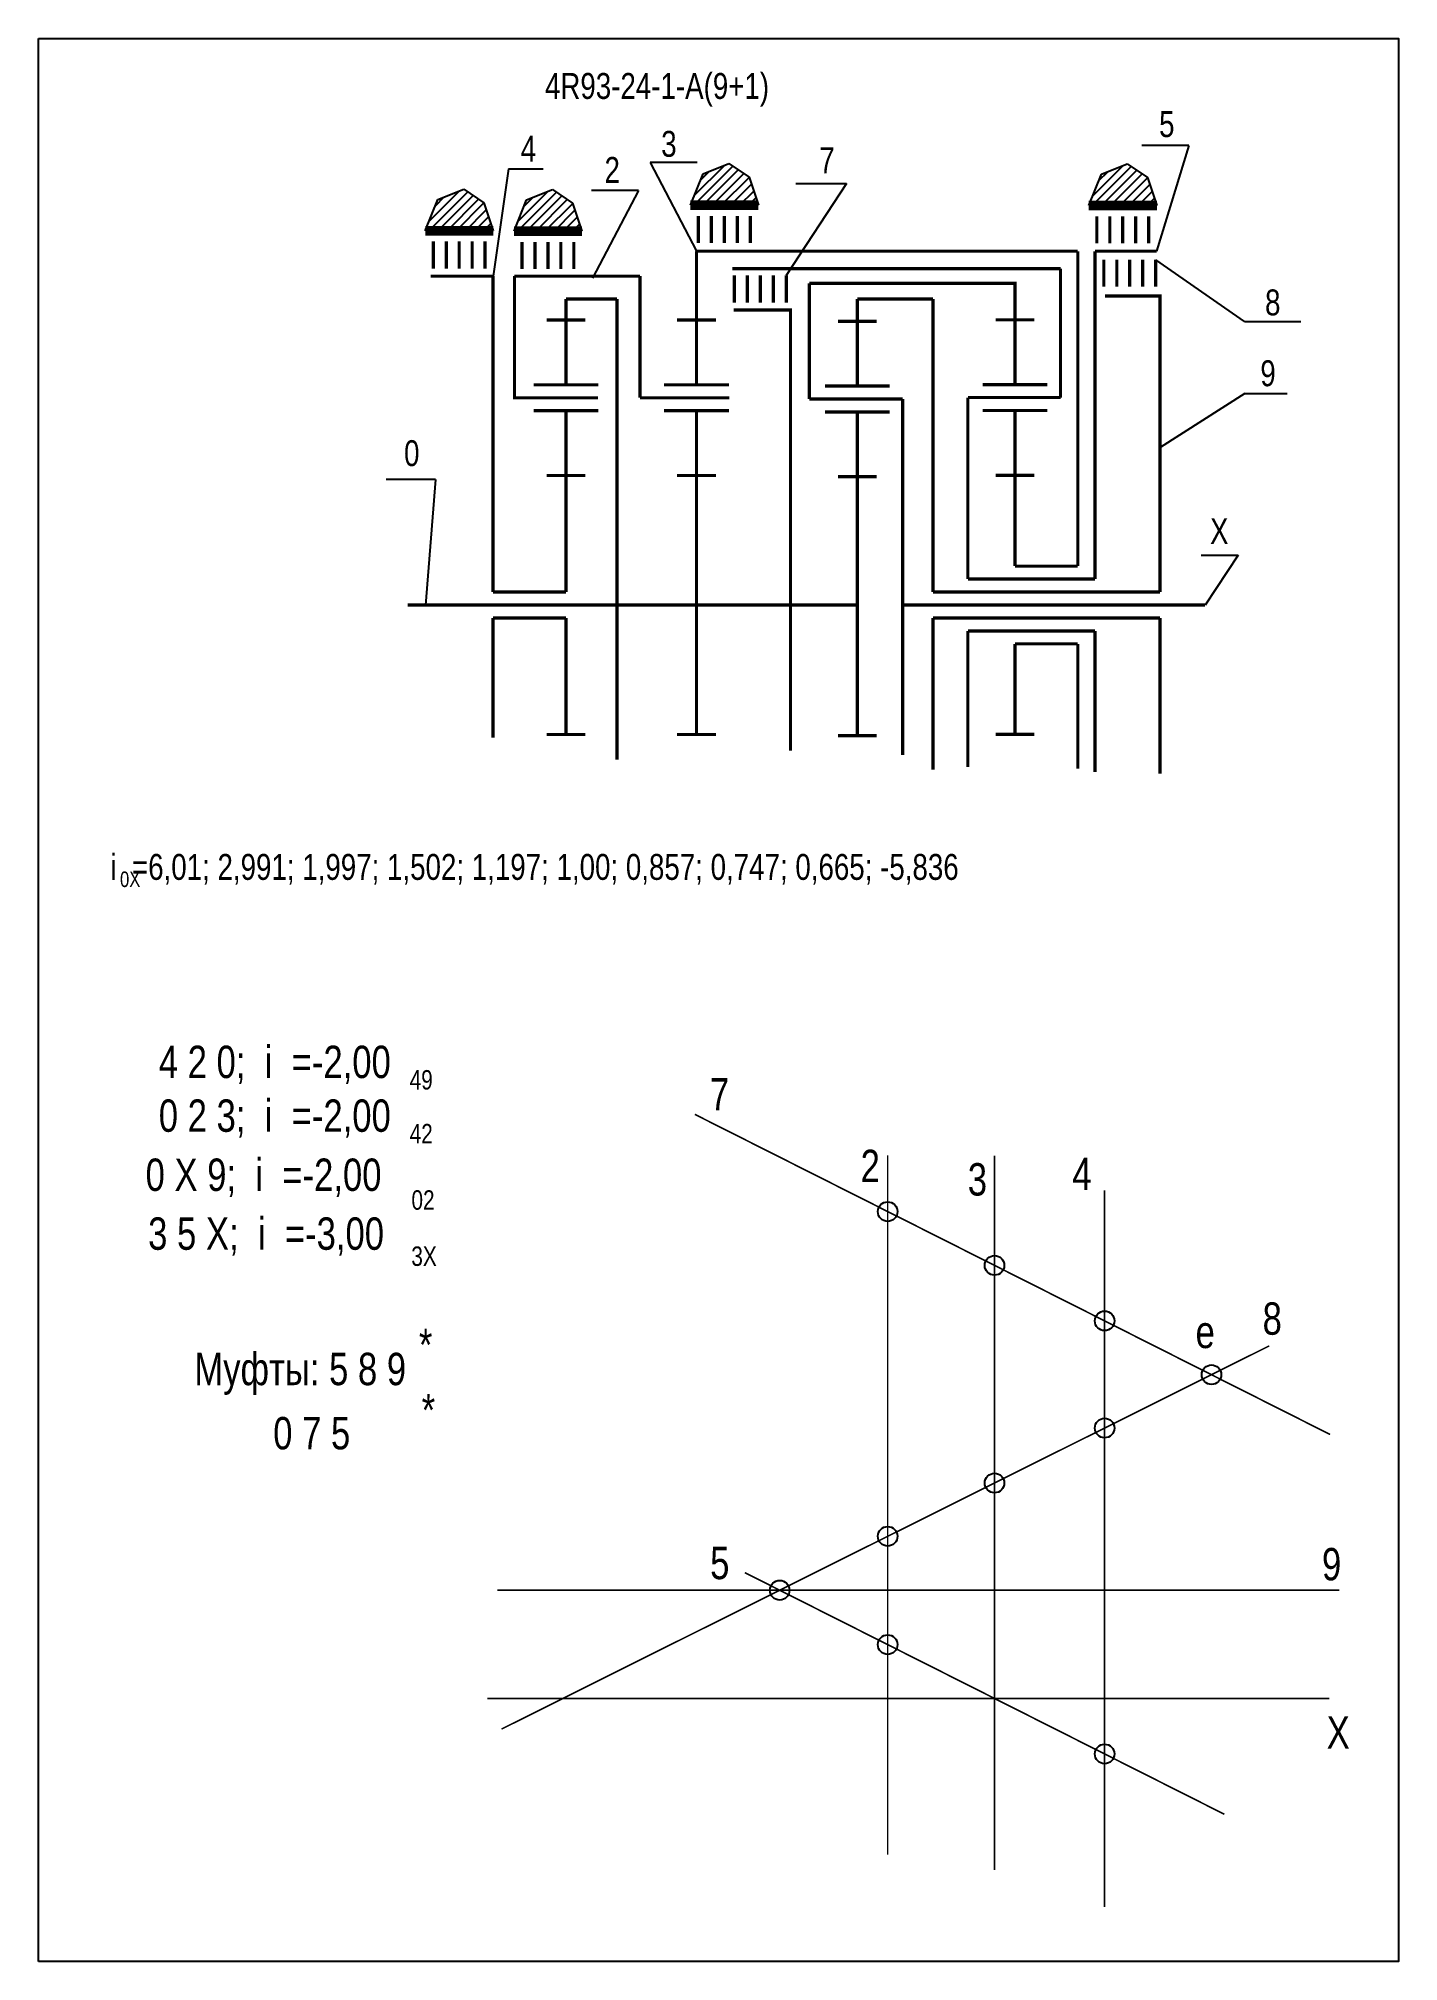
# Model space of a CAD drawing. Extents: x -352 to -142, y 153 to 450.
import ezdxf

# ---------------------------------------------------------------- set-up
doc = ezdxf.new("R2010")
doc.units = 0
doc.header["$LTSCALE"] = 15
doc.layers.get('DEFPOINTS').update_dxf_attribs({"linetype": 'CONTINUOUS'})
doc.layers.add('DIM', color=92, linetype='CONTINUOUS')
doc.layers.add('MAIN', color=5, linetype='CONTINUOUS')
doc.styles.add('AMK', font='amk.shx', dxfattribs={"width": 0.8})

msp = doc.modelspace()

# ---------------------------------------------------------------- hatches: boundary and pattern name
at = {"layer": 'DIM'}
h = msp.add_hatch(dxfattribs=at)
h.set_pattern_fill('_USER', color=0, angle=45, style=0, pattern_type=0)
h.set_pattern_definition([(45, (0.4721, -1.5753), (-0.7071068, 0.7071068), [])])
h.paths.add_polyline_path([(-249.82, 428.94), (-251.77, 424.12), (-241.27, 424.12), (-242.72, 428.45), (-245.84, 430.56)])
h = msp.add_hatch(dxfattribs=at)
h.set_pattern_fill('_USER', color=0, angle=45, style=0, pattern_type=0)
h.set_pattern_definition([(45, (61.9926, -1.6296), (-0.7071068, 0.7071068), [])])
h.paths.add_polyline_path([(-188.3, 428.89), (-190.25, 424.07), (-179.75, 424.07), (-181.2, 428.39), (-184.32, 430.51)])
h = msp.add_hatch(dxfattribs=at)
h.set_pattern_fill('_USER', color=0, angle=45, style=0, pattern_type=0)
h.set_pattern_definition([(45, (-40.4624, -5.5284), (-0.7071068, 0.7071068), [])])
h.paths.add_polyline_path([(-290.76, 424.99), (-292.7, 420.17), (-282.21, 420.17), (-283.65, 424.49), (-286.77, 426.61)])
h = msp.add_hatch(dxfattribs=at)
h.set_pattern_fill('_USER', color=0, angle=45, style=0, pattern_type=0)
h.set_pattern_definition([(45, (-26.7641, -5.5979), (-0.7071068, 0.7071068), [])])
h.paths.add_polyline_path([(-277.06, 424.92), (-279, 420.1), (-268.51, 420.1), (-269.96, 424.42), (-273.07, 426.54)])

# ---------------------------------------------------------------- linework, layer by layer
at = {"layer": 'DEFPOINTS', "const_width": 0.25}
for points in [[(-152.99, 234.26), (-251.08, 283.7)], [(-221.31, 169.35), (-221.31, 277.39)], [(-204.81, 166.99), (-204.81, 277.35)], [(-187.81, 161.3), (-187.81, 271.99)], [(-280.93, 188.77), (-162.39, 247.95)], [(-169.32, 175.61), (-243.37, 212.93)], [(-283.13, 193.5), (-153.13, 193.5)]]:
    msp.add_lwpolyline(points, dxfattribs=at)
at = {"layer": 'DEFPOINTS', "color": 1, "const_width": 0.25}
msp.add_lwpolyline([(-281.56, 210.21), (-151.56, 210.21)], dxfattribs=at)
at = {"layer": 'DEFPOINTS'}
for centre in [(-221.31, 268.69), (-204.81, 260.38), (-187.81, 251.81), (-171.31, 243.5), (-187.81, 235.26), (-204.81, 226.77), (-221.31, 218.54), (-237.98, 210.21), (-221.31, 201.81), (-187.81, 184.93)]:
    msp.add_circle(centre, 1.51, dxfattribs=at)
at = {"layer": 'DIM', "color": 0}
for p, q in [((-250.7, 430.7), (-257.96, 430.7)), ((-257.96, 430.7), (-250.83, 417.01)), ((-174.82, 433.36), (-182.08, 433.36)), ((-174.82, 433.36), (-179.78, 417.01)), ((-279.85, 429.71), (-282.24, 413.16)), ((-279.85, 429.71), (-274.51, 429.71)), ((-251.77, 424.12), (-249.82, 428.94)), ((-249.82, 428.94), (-245.84, 430.56)), ((-245.84, 430.56), (-242.72, 428.45)), ((-242.72, 428.45), (-241.27, 424.12)), ((-190.25, 424.07), (-188.3, 428.89)), ((-188.3, 428.89), (-184.32, 430.51)), ((-184.32, 430.51), (-181.2, 428.39)), ((-181.2, 428.39), (-179.75, 424.07)), ((-292.7, 420.17), (-290.76, 424.99)), ((-290.76, 424.99), (-286.77, 426.61)), ((-286.77, 426.61), (-283.65, 424.49)), ((-279, 420.1), (-277.06, 424.92)), ((-277.06, 424.92), (-273.07, 426.54)), ((-273.07, 426.54), (-269.96, 424.42)), ((-259.76, 426.36), (-267.02, 426.36)), ((-259.76, 426.36), (-266.89, 412.86)), ((-227.66, 427.47), (-236.97, 413.28)), ((-235.49, 427.47), (-227.66, 427.47)), ((-283.65, 424.49), (-282.21, 420.17)), ((-269.96, 424.42), (-268.51, 420.1)), ((-282.24, 413.16), (-291.87, 413.16)), ((-166.23, 406.14), (-179.93, 415.7)), ((-166.23, 406.14), (-157.53, 406.14)), ((-166.18, 395.03), (-179.26, 386.68)), ((-166.18, 395.03), (-159.61, 395.03)), ((-291.15, 381.75), (-298.76, 381.75)), ((-291.15, 381.75), (-292.65, 362.37)), ((-172.92, 370.06), (-167.19, 370.06)), ((-167.19, 370.06), (-172.29, 362.37)), ((-226, 358.37), (-226, 358.37))]:
    msp.add_line(p, q, dxfattribs=at)
at = {"layer": 'DIM', "color": 0, "const_width": 0.5}
for points in [[(-191.95, 417.01), (-250.83, 417.01)], [(-191.95, 417.01), (-191.95, 368.37)], [(-189.28, 417.01), (-189.28, 366.37)], [(-189.28, 417.01), (-179.78, 417.01)], [(-282.24, 413.16), (-291.87, 413.16)], [(-282.24, 364.37), (-282.24, 413.16)], [(-275.76, 394.37), (-278.93, 394.37), (-278.93, 413.16)], [(-259.57, 413.16), (-278.93, 413.16)], [(-259.57, 394.37), (-259.57, 413.16)], [(-245.27, 414.31), (-194.62, 414.31)], [(-194.62, 394.41), (-194.62, 414.31)], [(-270.97, 409.62), (-263.09, 409.62)], [(-263.09, 409.62), (-263.09, 394.37)], [(-233.42, 394.18), (-233.42, 412.04)], [(-201.66, 409.62), (-201.66, 412.04), (-233.42, 412.04)], [(-226, 409.62), (-214.31, 409.62)], [(-214.31, 409.62), (-214.31, 364.37)], [(-187.74, 410.1), (-179.26, 410.1), (-179.26, 364.37)], [(-245.09, 407.92), (-236.31, 407.92), (-236.31, 339.88)], [(-263.09, 394.37), (-263.09, 338.5)], [(-219.01, 394.18), (-219.01, 362.37)], [(-208.93, 394.41), (-208.93, 366.37)], [(-208.93, 366.37), (-189.28, 366.37)], [(-295.4, 362.37), (-226, 362.37)], [(-282.24, 364.37), (-270.97, 364.37)], [(-219.01, 362.37), (-219.01, 339.18)], [(-219.01, 362.37), (-172.29, 362.37)], [(-214.31, 364.37), (-179.26, 364.37)], [(-282.24, 360.37), (-270.97, 360.37)], [(-282.24, 360.37), (-282.24, 341.89)], [(-214.31, 360.37), (-179.26, 360.37)], [(-214.31, 360.37), (-214.31, 336.96)], [(-179.26, 360.37), (-179.26, 336.32)], [(-208.93, 358.37), (-189.28, 358.37)], [(-208.93, 358.37), (-208.93, 337.37)], [(-191.95, 356.37), (-191.95, 337.1)], [(-189.28, 358.37), (-189.28, 336.58)]]:
    msp.add_lwpolyline(points, dxfattribs=at)
at = {"layer": 'DIM', "color": 0}
for points in [[(-201.66, 368.37, 0.5, 0.5, 0), (-191.95, 368.37, 0.5, 0.5, 0)], [(-201.66, 356.37, 0.5, 0.5, 0), (-191.95, 356.37, 0.5, 0.5, 0)]]:
    msp.add_lwpolyline(points, format="xyseb", dxfattribs=at)
at = {"layer": 'MAIN'}
for points in [[(-352.43, 152.87), (-352.43, 449.87)], [(-352.43, 449.87), (-142.43, 449.87), (-142.43, 152.87), (-352.43, 152.87)]]:
    msp.add_lwpolyline(points, dxfattribs=at)
at = {"layer": 'MAIN', "color": 0}
for points, const_width in [([(-251.77, 424.12), (-241.27, 424.12)], 1.5), ([(-190.25, 424.07), (-179.75, 424.07)], 1.5), ([(-242.53, 422.47), (-242.53, 418.28)], 0.5), ([(-181.01, 422.42), (-181.01, 418.22)], 0.5), ([(-292.7, 420.17), (-282.21, 420.17)], 1.5), ([(-279, 420.1), (-268.51, 420.1)], 1.5), ([(-283.47, 418.52), (-283.47, 414.32)], 0.5), ([(-269.77, 418.45), (-269.77, 414.25)], 0.5), ([(-250.83, 406.37), (-250.83, 417.01)], 0.5), ([(-179.93, 415.7), (-179.93, 411.51)], 0.5), ([(-236.97, 413.28), (-236.97, 409.08)], 0.5), ([(-270.97, 406.37), (-270.97, 409.62)], 0.5), ([(-226, 406.18), (-226, 409.62)], 0.5), ([(-201.66, 396.41), (-201.66, 409.62)], 0.5), ([(-270.97, 406.37), (-273.97, 406.37)], 0.5), ([(-270.97, 396.37), (-270.97, 406.37)], 0.5), ([(-270.97, 406.37), (-267.97, 406.37)], 0.5), ([(-250.83, 406.37), (-253.83, 406.37)], 0.5), ([(-250.83, 396.37), (-250.83, 406.37)], 0.5), ([(-250.83, 406.37), (-247.83, 406.37)], 0.5), ([(-226, 406.18), (-229, 406.18)], 0.5), ([(-226, 396.18), (-226, 406.18)], 0.5), ([(-226, 406.18), (-223, 406.18)], 0.5), ([(-201.66, 406.41), (-204.66, 406.41)], 0.5), ([(-201.66, 406.41), (-198.66, 406.41)], 0.5), ([(-270.97, 392.37), (-275.97, 392.37)], 0.5), ([(-266.02, 394.37), (-275.76, 394.37)], 0.5), ([(-270.97, 382.37), (-270.97, 392.37), (-265.97, 392.37)], 0.5), ([(-245.77, 394.37), (-259.57, 394.37)], 0.5), ([(-250.83, 392.37), (-255.83, 392.37)], 0.5), ([(-250.83, 382.37), (-250.83, 392.37), (-245.83, 392.37)], 0.5), ([(-219.01, 394.18), (-233.42, 394.18)], 0.5), ([(-226, 392.18), (-231, 392.18)], 0.5), ([(-226, 382.18), (-226, 392.18), (-221, 392.18)], 0.5), ([(-194.62, 394.41), (-208.93, 394.41)], 0.5), ([(-201.66, 392.41), (-206.66, 392.41)], 0.5), ([(-201.66, 382.41), (-201.66, 392.41), (-196.66, 392.41)], 0.5), ([(-270.97, 382.37), (-273.97, 382.37)], 0.5), ([(-270.97, 364.37), (-270.97, 382.37)], 0.5), ([(-270.97, 382.37), (-267.97, 382.37)], 0.5), ([(-250.83, 382.37), (-253.83, 382.37)], 0.5), ([(-250.83, 362.37), (-250.83, 382.37)], 0.5), ([(-250.83, 382.37), (-247.83, 382.37)], 0.5), ([(-226, 382.18), (-229, 382.18)], 0.5), ([(-226, 362.37), (-226, 382.18)], 0.5), ([(-226, 382.18), (-223, 382.18)], 0.5), ([(-201.66, 382.41), (-204.66, 382.41)], 0.5), ([(-201.66, 368.37), (-201.66, 382.41)], 0.5), ([(-201.66, 382.41), (-198.66, 382.41)], 0.5), ([(-250.83, 362.37), (-250.83, 342.37)], 0.5), ([(-226, 362.37), (-226, 342.18)], 0.5), ([(-270.97, 360.37), (-270.97, 342.37)], 0.5), ([(-201.66, 356.37), (-201.66, 342.41)], 0.5), ([(-270.97, 342.37), (-273.97, 342.37)], 0.5), ([(-270.97, 342.37), (-267.97, 342.37)], 0.5), ([(-250.83, 342.37), (-253.83, 342.37)], 0.5), ([(-250.83, 342.37), (-247.83, 342.37)], 0.5), ([(-226, 342.18), (-229, 342.18)], 0.5), ([(-226, 342.18), (-223, 342.18)], 0.5), ([(-201.66, 342.41), (-204.66, 342.41)], 0.5), ([(-201.66, 342.41), (-198.66, 342.41)], 0.5)]:
    msp.add_lwpolyline(points, dxfattribs=dict(at, const_width=const_width))
for points in [[(-250.53, 422.47, 0.5, 0.5, 0), (-250.53, 418.28, 0.5, 0.5, 0)], [(-248.53, 422.47, 0.5, 0.5, 0), (-248.53, 418.28, 0.5, 0.5, 0)], [(-246.53, 422.47, 0.5, 0.5, 0), (-246.53, 418.28, 0.5, 0.5, 0)], [(-244.53, 422.47, 0.5, 0.5, 0), (-244.53, 418.28, 0.5, 0.5, 0)], [(-189.01, 422.42, 0.5, 0.5, 0), (-189.01, 418.22, 0.5, 0.5, 0)], [(-187.01, 422.42, 0.5, 0.5, 0), (-187.01, 418.22, 0.5, 0.5, 0)], [(-185.01, 422.42, 0.5, 0.5, 0), (-185.01, 418.22, 0.5, 0.5, 0)], [(-183.01, 422.42, 0.5, 0.5, 0), (-183.01, 418.22, 0.5, 0.5, 0)], [(-291.47, 418.52, 0.5, 0.5, 0), (-291.47, 414.32, 0.5, 0.5, 0)], [(-289.47, 418.52, 0.5, 0.5, 0), (-289.47, 414.32, 0.5, 0.5, 0)], [(-287.47, 418.52, 0.5, 0.5, 0), (-287.47, 414.32, 0.5, 0.5, 0)], [(-285.47, 418.52, 0.5, 0.5, 0), (-285.47, 414.32, 0.5, 0.5, 0)], [(-277.77, 418.45, 0.5, 0.5, 0), (-277.77, 414.25, 0.5, 0.5, 0)], [(-275.77, 418.45, 0.5, 0.5, 0), (-275.77, 414.25, 0.5, 0.5, 0)], [(-273.77, 418.45, 0.5, 0.5, 0), (-273.77, 414.25, 0.5, 0.5, 0)], [(-271.77, 418.45, 0.5, 0.5, 0), (-271.77, 414.25, 0.5, 0.5, 0)], [(-187.93, 415.7, 0.5, 0.5, 0), (-187.93, 411.51, 0.5, 0.5, 0)], [(-185.93, 415.7, 0.5, 0.5, 0), (-185.93, 411.51, 0.5, 0.5, 0)], [(-183.93, 415.7, 0.5, 0.5, 0), (-183.93, 411.51, 0.5, 0.5, 0)], [(-181.93, 415.7, 0.5, 0.5, 0), (-181.93, 411.51, 0.5, 0.5, 0)], [(-244.97, 413.28, 0.5, 0.5, 0), (-244.97, 409.08, 0.5, 0.5, 0)], [(-242.97, 413.28, 0.5, 0.5, 0), (-242.97, 409.08, 0.5, 0.5, 0)], [(-240.97, 413.28, 0.5, 0.5, 0), (-240.97, 409.08, 0.5, 0.5, 0)], [(-238.97, 413.28, 0.5, 0.5, 0), (-238.97, 409.08, 0.5, 0.5, 0)], [(-265.97, 396.37, 0.5, 0.5, 0), (-275.97, 396.37, 0.5, 0.5, 0)], [(-245.83, 396.37, 0.5, 0.5, 0), (-255.83, 396.37, 0.5, 0.5, 0)], [(-221, 396.18, 0.5, 0.5, 0), (-231, 396.18, 0.5, 0.5, 0)], [(-196.66, 396.41, 0.5, 0.5, 0), (-206.66, 396.41, 0.5, 0.5, 0)]]:
    msp.add_lwpolyline(points, format="xyseb", dxfattribs=at)

# ---------------------------------------------------------------- texts
at = {"layer": 'DIM', "color": 0, "style": 'AMK', "width": 0.8}
for s, height, p in [('4R93-24-1-A(9+1)', 4, (-274.23, 440.53)), ('5', 4, (-179.4, 434.64)), ('4', 4, (-277.98, 430.83)), ('3', 4, (-256.28, 431.59)), ('2', 4, (-265.03, 427.56)), ('7', 4, (-231.88, 429.05)), ('8', 4, (-163.04, 407.1)), ('9', 4, (-163.77, 396.16)), ('0', 4, (-295.98, 383.82)), ('X', 4, (-171.54, 371.78)), ('i  =6,01; 2,991; 1,997; 1,502; 1,197; 1,00; 0,857; 0,747; 0,665; -5,836', 4, (-341.32, 319.92)), ('0X', 2.4, (-339.84, 318.81)), ('    4 2 0;  i  =-2,00', 5, (-339.8, 289.31)), ('49', 3, (-295.12, 287.54)), ('7', 5, (-248.76, 284.31)), ('    0 2 3;  i  =-2,00', 5, (-339.8, 281.01)), ('42', 3, (-295.12, 279.23)), ('     0 X 9;  i  =-2,00', 5, (-343.32, 271.88)), ('2', 5, (-225.49, 273.24)), ('3', 5, (-208.94, 271.17)), ('4', 5, (-192.8, 272)), ('02', 3, (-294.84, 268.98)), ('     3 5 X;  i  =-3,00', 5, (-342.93, 262.79)), ('3X', 3, (-294.86, 260.3)), ('8', 5, (-163.42, 249.67)), ('*', 5, (-293.69, 245.61)), ('e', 5, (-173.77, 247.61)), ('Муфты: 5 8 9', 5, (-328.36, 241.88)), ('*', 5, (-293.26, 235.54)), ('       0 7 5', 5, (-326.59, 231.97)), ('5', 5, (-248.72, 211.92)), ('9', 5, (-154.25, 211.74)), ('X', 5, (-153.53, 185.74))]:
    msp.add_text(s, height=height, dxfattribs=at).set_placement(p)

doc.saveas('drawing.dxf')
